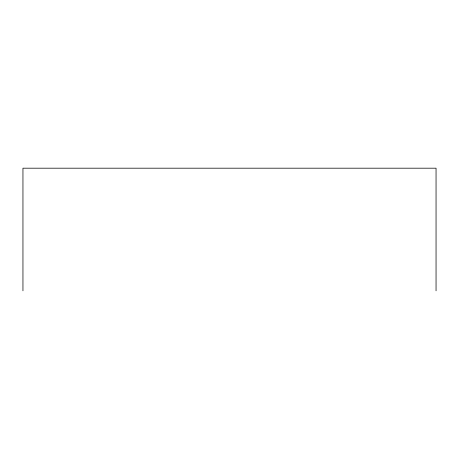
<?xml version="1.0" encoding="UTF-8"?>
<svg xmlns="http://www.w3.org/2000/svg" width="459" height="459" viewBox="0 0 459 459"><rect width="100%" height="100%" fill="white"/><g stroke="black" fill="none" stroke-linecap="round" stroke-linejoin="round"><path stroke-width="0.69" d="M436.05 290.811L436.05 168.189L22.95 168.189L22.95 290.811"/></g></svg>
